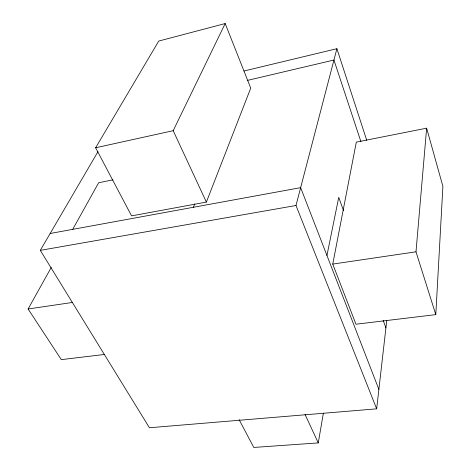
<?xml version="1.0" encoding="UTF-8"?>
<svg xmlns="http://www.w3.org/2000/svg" width="471" height="471" viewBox="0 0 471 471"><rect width="100%" height="100%" fill="white"/><g stroke="black" fill="none" stroke-linecap="round" stroke-linejoin="round"><path stroke-width="0.71" d="M435.799 314.628L442.899 186.392L426.644 128.183L356.317 142.112L332.756 264.084L355.958 324.225L435.799 314.628L415.993 251.814L426.644 128.183M97.997 151.615L40.294 250.366L149.437 427.75L376.659 408.834L386.779 320.374M239.091 419.59L253.792 447.45L318.266 442.899L323.377 413.161M326.945 255.47L338.737 197.373L343.483 210.496M376.659 408.834L295.994 205.491L336.9 48.701L244.013 70.997M206.38 202.094L250.731 88.112L225.179 23.55L158.739 41.059L95.625 147.77L131.568 215.877L206.38 202.094L173.198 130.691L225.179 23.55M193.393 207.281L194.77 203.872M104.692 354.428L61.318 359.638L28.101 308.988L51.274 267.41M72.705 229.359L98.669 182.736L113.011 179.822M247.475 80.394L333.945 60.035L360.939 141.742M95.625 147.77L173.198 130.691M50.162 233.486L300.645 187.658L378.884 389.405M40.294 250.366L295.994 205.491M28.101 308.988L72.41 302.459M332.756 264.084L415.993 251.814M305.061 414.486L318.266 442.899M383.176 320.304L385.92 327.904M336.9 48.701L366.744 140.323"/></g></svg>
